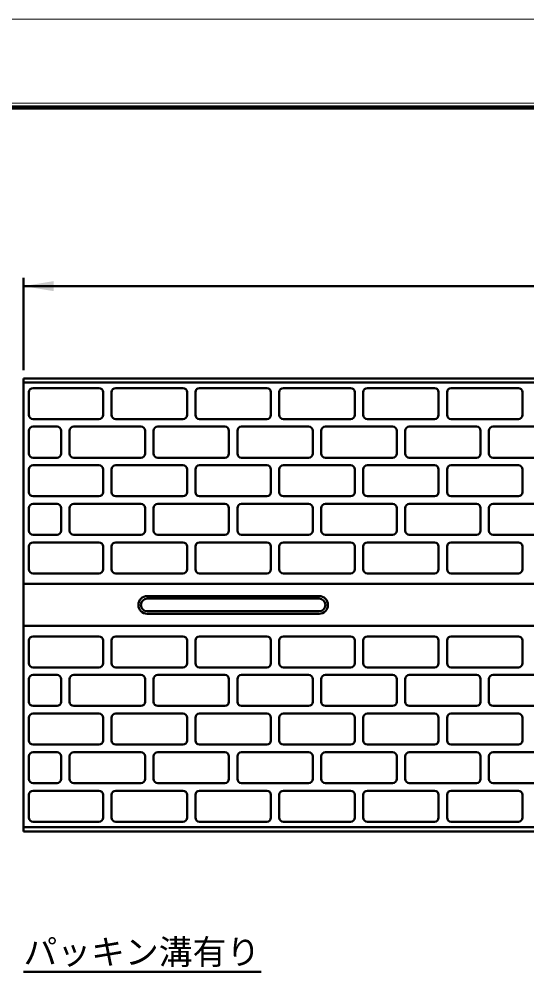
# Model space of a CAD drawing. Units: millimetres, scale not verified. Extents: x -2102 to 2102, y -1485 to 1485.
# Drawn here: x -196 to 409, y 336 to 1485 of the extents above; entities that cross this region are included whole.
import ezdxf
from ezdxf.enums import TextEntityAlignment as Align

# ---------------------------------------------------------------- set-up
doc = ezdxf.new("R2010")
doc.units = ezdxf.units.MM
doc.header["$LTSCALE"] = 5
doc.layers.add('0-0_V-nasSTD', color=7, linetype='Continuous', lineweight=35)
doc.layers.add('0-1_0', color=7, linetype='Continuous', lineweight=50)
doc.styles.add('ＭＳ ゴシック', font='')
doc.styles.get('ＭＳ ゴシック').set_extended_font_data('MS Gothic')

msp = doc.modelspace()

# ---------------------------------------------------------------- linework, layer by layer
at = {"layer": '0-0_V-nasSTD', "lineweight": 18}
for points in [[(-2102.5, -1485), (-2102.5, 1485), (2102.5, 1485), (2102.5, -1485)], [(-2002.5, -1385), (-2002.5, 1385), (2002.5, 1385), (2002.5, -1385)]]:
    msp.add_lwpolyline(points, close=True, dxfattribs=at)
at = {"layer": '0-0_V-nasSTD', "lineweight": 100}
msp.add_lwpolyline([(1997.5, -1380), (1997.5, 1380), (-1997.5, 1380)], dxfattribs=at)
at = {"layer": '0-0_V-nasSTD'}
msp.add_solid([(-190.948, 1166.857), (-154.948, 1160.857), (-154.948, 1172.857)], dxfattribs=at)
at = {"layer": '0-1_0'}
for p, q in [((-190.948, 1066.857), (-190.948, 1176.857)), ((-190.948, 1166.857), (1809.052, 1166.857)), ((-190.948, 1056.857), (-190.948, 516.857)), ((1809.052, 1056.857), (-190.948, 1056.857)), ((-190.948, 1051.857), (809.052, 1051.857)), ((-179.448, 1045.357), (-100.948, 1045.357)), ((-80.948, 1045.357), (-0.948, 1045.357)), ((19.052, 1045.357), (99.052, 1045.357)), ((119.052, 1045.357), (199.052, 1045.357)), ((219.052, 1045.357), (299.052, 1045.357)), ((319.052, 1045.357), (399.052, 1045.357)), ((-184.448, 1013.357), (-184.448, 1040.357)), ((-95.948, 1040.357), (-95.948, 1013.357)), ((-85.948, 1013.357), (-85.948, 1040.357)), ((4.052, 1040.357), (4.052, 1013.357)), ((14.052, 1013.357), (14.052, 1040.357)), ((104.052, 1040.357), (104.052, 1013.357)), ((114.052, 1013.357), (114.052, 1040.357)), ((204.052, 1040.357), (204.052, 1013.357)), ((214.052, 1013.357), (214.052, 1040.357)), ((304.052, 1040.357), (304.052, 1013.357)), ((314.052, 1013.357), (314.052, 1040.357)), ((404.052, 1040.357), (404.052, 1013.357)), ((-100.948, 1008.357), (-179.448, 1008.357)), ((-179.448, 999.357), (-150.948, 999.357)), ((-130.948, 999.357), (-50.948, 999.357)), ((-0.948, 1008.357), (-80.948, 1008.357)), ((-30.948, 999.357), (49.052, 999.357)), ((99.052, 1008.357), (19.052, 1008.357)), ((69.052, 999.357), (149.052, 999.357)), ((199.052, 1008.357), (119.052, 1008.357)), ((169.052, 999.357), (249.052, 999.357)), ((299.052, 1008.357), (219.052, 1008.357)), ((269.052, 999.357), (349.052, 999.357)), ((399.052, 1008.357), (319.052, 1008.357)), ((369.052, 999.357), (449.052, 999.357)), ((-184.448, 967.357), (-184.448, 994.357)), ((-145.948, 994.357), (-145.948, 967.357)), ((-135.948, 967.357), (-135.948, 994.357)), ((-45.948, 994.357), (-45.948, 967.357)), ((-35.948, 967.357), (-35.948, 994.357)), ((54.052, 994.357), (54.052, 967.357)), ((64.052, 967.357), (64.052, 994.357)), ((154.052, 994.357), (154.052, 967.357)), ((164.052, 967.357), (164.052, 994.357)), ((254.052, 994.357), (254.052, 967.357)), ((264.052, 967.357), (264.052, 994.357)), ((354.052, 994.357), (354.052, 967.357)), ((364.052, 967.357), (364.052, 994.357)), ((-150.948, 962.357), (-179.448, 962.357)), ((-179.448, 953.357), (-100.948, 953.357)), ((-50.948, 962.357), (-130.948, 962.357)), ((-80.948, 953.357), (-0.948, 953.357)), ((49.052, 962.357), (-30.948, 962.357)), ((19.052, 953.357), (99.052, 953.357)), ((149.052, 962.357), (69.052, 962.357)), ((119.052, 953.357), (199.052, 953.357)), ((249.052, 962.357), (169.052, 962.357)), ((219.052, 953.357), (299.052, 953.357)), ((349.052, 962.357), (269.052, 962.357)), ((319.052, 953.357), (399.052, 953.357)), ((449.052, 962.357), (369.052, 962.357)), ((-184.448, 921.357), (-184.448, 948.357)), ((-95.948, 948.357), (-95.948, 921.357)), ((-85.948, 921.357), (-85.948, 948.357)), ((4.052, 948.357), (4.052, 921.357)), ((14.052, 921.357), (14.052, 948.357)), ((104.052, 948.357), (104.052, 921.357)), ((114.052, 921.357), (114.052, 948.357)), ((204.052, 948.357), (204.052, 921.357)), ((214.052, 921.357), (214.052, 948.357)), ((304.052, 948.357), (304.052, 921.357)), ((314.052, 921.357), (314.052, 948.357)), ((404.052, 948.357), (404.052, 921.357)), ((-100.948, 916.357), (-179.448, 916.357)), ((-179.448, 907.357), (-150.948, 907.357)), ((-130.948, 907.357), (-50.948, 907.357)), ((-0.948, 916.357), (-80.948, 916.357)), ((-30.948, 907.357), (49.052, 907.357)), ((99.052, 916.357), (19.052, 916.357)), ((69.052, 907.357), (149.052, 907.357)), ((199.052, 916.357), (119.052, 916.357)), ((169.052, 907.357), (249.052, 907.357)), ((299.052, 916.357), (219.052, 916.357)), ((269.052, 907.357), (349.052, 907.357)), ((399.052, 916.357), (319.052, 916.357)), ((369.052, 907.357), (449.052, 907.357)), ((-184.448, 875.357), (-184.448, 902.357)), ((-145.948, 902.357), (-145.948, 875.357)), ((-135.948, 875.357), (-135.948, 902.357)), ((-45.948, 902.357), (-45.948, 875.357)), ((-35.948, 875.357), (-35.948, 902.357)), ((54.052, 902.357), (54.052, 875.357)), ((64.052, 875.357), (64.052, 902.357)), ((154.052, 902.357), (154.052, 875.357)), ((164.052, 875.357), (164.052, 902.357)), ((254.052, 902.357), (254.052, 875.357)), ((264.052, 875.357), (264.052, 902.357)), ((354.052, 902.357), (354.052, 875.357)), ((364.052, 875.357), (364.052, 902.357)), ((-150.948, 870.357), (-179.448, 870.357)), ((-50.948, 870.357), (-130.948, 870.357)), ((49.052, 870.357), (-30.948, 870.357)), ((149.052, 870.357), (69.052, 870.357)), ((249.052, 870.357), (169.052, 870.357)), ((349.052, 870.357), (269.052, 870.357)), ((449.052, 870.357), (369.052, 870.357)), ((-184.448, 856.357), (-184.448, 829.357)), ((-100.948, 861.357), (-179.448, 861.357)), ((-95.948, 829.357), (-95.948, 856.357)), ((-85.948, 856.357), (-85.948, 829.357)), ((-0.948, 861.357), (-80.948, 861.357)), ((4.052, 829.357), (4.052, 856.357)), ((14.052, 856.357), (14.052, 829.357)), ((99.052, 861.357), (19.052, 861.357)), ((104.052, 829.357), (104.052, 856.357)), ((114.052, 856.357), (114.052, 829.357)), ((199.052, 861.357), (119.052, 861.357)), ((204.052, 829.357), (204.052, 856.357)), ((214.052, 856.357), (214.052, 829.357)), ((299.052, 861.357), (219.052, 861.357)), ((304.052, 829.357), (304.052, 856.357)), ((314.052, 856.357), (314.052, 829.357)), ((399.052, 861.357), (319.052, 861.357)), ((404.052, 829.357), (404.052, 856.357)), ((-179.448, 824.357), (-100.948, 824.357)), ((-80.948, 824.357), (-0.948, 824.357)), ((19.052, 824.357), (99.052, 824.357)), ((119.052, 824.357), (199.052, 824.357)), ((219.052, 824.357), (299.052, 824.357)), ((319.052, 824.357), (399.052, 824.357)), ((-190.948, 811.857), (809.052, 811.857)), ((-43.448, 797.357), (161.552, 797.357)), ((-43.448, 794.357), (161.552, 794.357)), ((-43.448, 779.357), (161.552, 779.357)), ((-43.448, 776.357), (161.552, 776.357)), ((-190.948, 761.857), (809.052, 761.857)), ((-179.448, 749.357), (-100.948, 749.357)), ((-80.948, 749.357), (-0.948, 749.357)), ((19.052, 749.357), (99.052, 749.357)), ((119.052, 749.357), (199.052, 749.357)), ((219.052, 749.357), (299.052, 749.357)), ((319.052, 749.357), (399.052, 749.357)), ((-184.448, 717.357), (-184.448, 744.357)), ((-95.948, 744.357), (-95.948, 717.357)), ((-85.948, 717.357), (-85.948, 744.357)), ((4.052, 744.357), (4.052, 717.357)), ((14.052, 717.357), (14.052, 744.357)), ((104.052, 744.357), (104.052, 717.357)), ((114.052, 717.357), (114.052, 744.357)), ((204.052, 744.357), (204.052, 717.357)), ((214.052, 717.357), (214.052, 744.357)), ((304.052, 744.357), (304.052, 717.357)), ((314.052, 717.357), (314.052, 744.357)), ((404.052, 744.357), (404.052, 717.357)), ((-100.948, 712.357), (-179.448, 712.357)), ((-0.948, 712.357), (-80.948, 712.357)), ((99.052, 712.357), (19.052, 712.357)), ((199.052, 712.357), (119.052, 712.357)), ((299.052, 712.357), (219.052, 712.357)), ((399.052, 712.357), (319.052, 712.357)), ((-150.948, 703.357), (-179.448, 703.357)), ((-50.948, 703.357), (-130.948, 703.357)), ((49.052, 703.357), (-30.948, 703.357)), ((149.052, 703.357), (69.052, 703.357)), ((249.052, 703.357), (169.052, 703.357)), ((349.052, 703.357), (269.052, 703.357)), ((449.052, 703.357), (369.052, 703.357)), ((-184.448, 698.357), (-184.448, 671.357)), ((-145.948, 671.357), (-145.948, 698.357)), ((-135.948, 698.357), (-135.948, 671.357)), ((-45.948, 671.357), (-45.948, 698.357)), ((-35.948, 698.357), (-35.948, 671.357)), ((54.052, 671.357), (54.052, 698.357)), ((64.052, 698.357), (64.052, 671.357)), ((154.052, 671.357), (154.052, 698.357)), ((164.052, 698.357), (164.052, 671.357)), ((254.052, 671.357), (254.052, 698.357)), ((264.052, 698.357), (264.052, 671.357)), ((354.052, 671.357), (354.052, 698.357)), ((364.052, 698.357), (364.052, 671.357)), ((-179.448, 666.357), (-150.948, 666.357)), ((-130.948, 666.357), (-50.948, 666.357)), ((-30.948, 666.357), (49.052, 666.357)), ((69.052, 666.357), (149.052, 666.357)), ((169.052, 666.357), (249.052, 666.357)), ((269.052, 666.357), (349.052, 666.357)), ((369.052, 666.357), (449.052, 666.357)), ((-100.948, 657.357), (-179.448, 657.357)), ((-0.948, 657.357), (-80.948, 657.357)), ((99.052, 657.357), (19.052, 657.357)), ((199.052, 657.357), (119.052, 657.357)), ((299.052, 657.357), (219.052, 657.357)), ((399.052, 657.357), (319.052, 657.357)), ((-184.448, 652.357), (-184.448, 625.357)), ((-95.948, 625.357), (-95.948, 652.357)), ((-85.948, 652.357), (-85.948, 625.357)), ((4.052, 625.357), (4.052, 652.357)), ((14.052, 652.357), (14.052, 625.357)), ((104.052, 625.357), (104.052, 652.357)), ((114.052, 652.357), (114.052, 625.357)), ((204.052, 625.357), (204.052, 652.357)), ((214.052, 652.357), (214.052, 625.357)), ((304.052, 625.357), (304.052, 652.357)), ((314.052, 652.357), (314.052, 625.357)), ((404.052, 625.357), (404.052, 652.357)), ((-179.448, 620.357), (-100.948, 620.357)), ((-80.948, 620.357), (-0.948, 620.357)), ((19.052, 620.357), (99.052, 620.357)), ((119.052, 620.357), (199.052, 620.357)), ((219.052, 620.357), (299.052, 620.357)), ((319.052, 620.357), (399.052, 620.357)), ((-150.948, 611.357), (-179.448, 611.357)), ((-50.948, 611.357), (-130.948, 611.357)), ((49.052, 611.357), (-30.948, 611.357)), ((149.052, 611.357), (69.052, 611.357)), ((249.052, 611.357), (169.052, 611.357)), ((349.052, 611.357), (269.052, 611.357)), ((449.052, 611.357), (369.052, 611.357)), ((-184.448, 606.357), (-184.448, 579.357)), ((-145.948, 579.357), (-145.948, 606.357)), ((-135.948, 606.357), (-135.948, 579.357)), ((-45.948, 579.357), (-45.948, 606.357)), ((-35.948, 606.357), (-35.948, 579.357)), ((54.052, 579.357), (54.052, 606.357)), ((64.052, 606.357), (64.052, 579.357)), ((154.052, 579.357), (154.052, 606.357)), ((164.052, 606.357), (164.052, 579.357)), ((254.052, 579.357), (254.052, 606.357)), ((264.052, 606.357), (264.052, 579.357)), ((354.052, 579.357), (354.052, 606.357)), ((364.052, 606.357), (364.052, 579.357)), ((-179.448, 574.357), (-150.948, 574.357)), ((-130.948, 574.357), (-50.948, 574.357)), ((-30.948, 574.357), (49.052, 574.357)), ((69.052, 574.357), (149.052, 574.357)), ((169.052, 574.357), (249.052, 574.357)), ((269.052, 574.357), (349.052, 574.357)), ((369.052, 574.357), (449.052, 574.357)), ((-100.948, 565.357), (-179.448, 565.357)), ((-0.948, 565.357), (-80.948, 565.357)), ((99.052, 565.357), (19.052, 565.357)), ((199.052, 565.357), (119.052, 565.357)), ((299.052, 565.357), (219.052, 565.357)), ((399.052, 565.357), (319.052, 565.357)), ((-184.448, 560.357), (-184.448, 533.357)), ((-95.948, 533.357), (-95.948, 560.357)), ((-85.948, 560.357), (-85.948, 533.357)), ((4.052, 533.357), (4.052, 560.357)), ((14.052, 560.357), (14.052, 533.357)), ((104.052, 533.357), (104.052, 560.357)), ((114.052, 560.357), (114.052, 533.357)), ((204.052, 533.357), (204.052, 560.357)), ((214.052, 560.357), (214.052, 533.357)), ((304.052, 533.357), (304.052, 560.357)), ((314.052, 560.357), (314.052, 533.357)), ((404.052, 533.357), (404.052, 560.357)), ((-179.448, 528.357), (-100.948, 528.357)), ((-80.948, 528.357), (-0.948, 528.357)), ((19.052, 528.357), (99.052, 528.357)), ((119.052, 528.357), (199.052, 528.357)), ((219.052, 528.357), (299.052, 528.357)), ((319.052, 528.357), (399.052, 528.357)), ((-190.948, 521.857), (809.052, 521.857)), ((-190.948, 516.857), (1809.052, 516.857)), ((-190.948, 349.53), (92.259, 349.53))]:
    msp.add_line(p, q, dxfattribs=at)
for centre, radius, start, end in [((-179.448, 1040.357), 5, 90, 180), ((-100.948, 1040.357), 5, 0, 90), ((-80.948, 1040.357), 5, 90, 180), ((-0.948, 1040.357), 5, 0, 90), ((19.052, 1040.357), 5, 90, 180), ((99.052, 1040.357), 5, 0, 90), ((119.052, 1040.357), 5, 90, 180), ((199.052, 1040.357), 5, 0, 90), ((219.052, 1040.357), 5, 90, 180), ((299.052, 1040.357), 5, 0, 90), ((319.052, 1040.357), 5, 90, 180), ((399.052, 1040.357), 5, 0, 90), ((-179.448, 1013.357), 5, 180, 270), ((-100.948, 1013.357), 5, 270, 0), ((-80.948, 1013.357), 5, 180, 270), ((-0.948, 1013.357), 5, 270, 0), ((19.052, 1013.357), 5, 180, 270), ((99.052, 1013.357), 5, 270, 0), ((119.052, 1013.357), 5, 180, 270), ((199.052, 1013.357), 5, 270, 0), ((219.052, 1013.357), 5, 180, 270), ((299.052, 1013.357), 5, 270, 0), ((319.052, 1013.357), 5, 180, 270), ((399.052, 1013.357), 5, 270, 0), ((-179.448, 994.357), 5, 90, 180), ((-150.948, 994.357), 5, 0, 90), ((-130.948, 994.357), 5, 90, 180), ((-50.948, 994.357), 5, 0, 90), ((-30.948, 994.357), 5, 90, 180), ((49.052, 994.357), 5, 0, 90), ((69.052, 994.357), 5, 90, 180), ((149.052, 994.357), 5, 0, 90), ((169.052, 994.357), 5, 90, 180), ((249.052, 994.357), 5, 0, 90), ((269.052, 994.357), 5, 90, 180), ((349.052, 994.357), 5, 0, 90), ((369.052, 994.357), 5, 90, 180), ((-179.448, 967.357), 5, 180, 270), ((-150.948, 967.357), 5, 270, 0), ((-130.948, 967.357), 5, 180, 270), ((-50.948, 967.357), 5, 270, 0), ((-30.948, 967.357), 5, 180, 270), ((49.052, 967.357), 5, 270, 0), ((69.052, 967.357), 5, 180, 270), ((149.052, 967.357), 5, 270, 0), ((169.052, 967.357), 5, 180, 270), ((249.052, 967.357), 5, 270, 0), ((269.052, 967.357), 5, 180, 270), ((349.052, 967.357), 5, 270, 0), ((369.052, 967.357), 5, 180, 270), ((-179.448, 948.357), 5, 90, 180), ((-100.948, 948.357), 5, 0, 90), ((-80.948, 948.357), 5, 90, 180), ((-0.948, 948.357), 5, 0, 90), ((19.052, 948.357), 5, 90, 180), ((99.052, 948.357), 5, 0, 90), ((119.052, 948.357), 5, 90, 180), ((199.052, 948.357), 5, 0, 90), ((219.052, 948.357), 5, 90, 180), ((299.052, 948.357), 5, 0, 90), ((319.052, 948.357), 5, 90, 180), ((399.052, 948.357), 5, 0, 90), ((-179.448, 921.357), 5, 180, 270), ((-100.948, 921.357), 5, 270, 0), ((-80.948, 921.357), 5, 180, 270), ((-0.948, 921.357), 5, 270, 0), ((19.052, 921.357), 5, 180, 270), ((99.052, 921.357), 5, 270, 0), ((119.052, 921.357), 5, 180, 270), ((199.052, 921.357), 5, 270, 0), ((219.052, 921.357), 5, 180, 270), ((299.052, 921.357), 5, 270, 0), ((319.052, 921.357), 5, 180, 270), ((399.052, 921.357), 5, 270, 0), ((-179.448, 902.357), 5, 90, 180), ((-150.948, 902.357), 5, 0, 90), ((-130.948, 902.357), 5, 90, 180), ((-50.948, 902.357), 5, 0, 90), ((-30.948, 902.357), 5, 90, 180), ((49.052, 902.357), 5, 0, 90), ((69.052, 902.357), 5, 90, 180), ((149.052, 902.357), 5, 0, 90), ((169.052, 902.357), 5, 90, 180), ((249.052, 902.357), 5, 0, 90), ((269.052, 902.357), 5, 90, 180), ((349.052, 902.357), 5, 0, 90), ((369.052, 902.357), 5, 90, 180), ((-179.448, 875.357), 5, 180, 270), ((-150.948, 875.357), 5, 270, 0), ((-130.948, 875.357), 5, 180, 270), ((-50.948, 875.357), 5, 270, 0), ((-30.948, 875.357), 5, 180, 270), ((49.052, 875.357), 5, 270, 0), ((69.052, 875.357), 5, 180, 270), ((149.052, 875.357), 5, 270, 0), ((169.052, 875.357), 5, 180, 270), ((249.052, 875.357), 5, 270, 0), ((269.052, 875.357), 5, 180, 270), ((349.052, 875.357), 5, 270, 0), ((369.052, 875.357), 5, 180, 270), ((-179.448, 856.357), 5, 90, 180), ((-100.948, 856.357), 5, 0, 90), ((-80.948, 856.357), 5, 90, 180), ((-0.948, 856.357), 5, 0, 90), ((19.052, 856.357), 5, 90, 180), ((99.052, 856.357), 5, 0, 90), ((119.052, 856.357), 5, 90, 180), ((199.052, 856.357), 5, 0, 90), ((219.052, 856.357), 5, 90, 180), ((299.052, 856.357), 5, 0, 90), ((319.052, 856.357), 5, 90, 180), ((399.052, 856.357), 5, 0, 90), ((-179.448, 829.357), 5, 180, 270), ((-100.948, 829.357), 5, 270, 0), ((-80.948, 829.357), 5, 180, 270), ((-0.948, 829.357), 5, 270, 0), ((19.052, 829.357), 5, 180, 270), ((99.052, 829.357), 5, 270, 0), ((119.052, 829.357), 5, 180, 270), ((199.052, 829.357), 5, 270, 0), ((219.052, 829.357), 5, 180, 270), ((299.052, 829.357), 5, 270, 0), ((319.052, 829.357), 5, 180, 270), ((399.052, 829.357), 5, 270, 0), ((-43.448, 786.857), 10.5, 90, 270), ((-43.448, 786.857), 7.5, 90, 270), ((161.552, 786.857), 10.5, 270, 90), ((161.552, 786.857), 7.5, 270, 90), ((-179.448, 744.357), 5, 90, 180), ((-100.948, 744.357), 5, 0, 90), ((-80.948, 744.357), 5, 90, 180), ((-0.948, 744.357), 5, 0, 90), ((19.052, 744.357), 5, 90, 180), ((99.052, 744.357), 5, 0, 90), ((119.052, 744.357), 5, 90, 180), ((199.052, 744.357), 5, 0, 90), ((219.052, 744.357), 5, 90, 180), ((299.052, 744.357), 5, 0, 90), ((319.052, 744.357), 5, 90, 180), ((399.052, 744.357), 5, 0, 90), ((-179.448, 717.357), 5, 180, 270), ((-100.948, 717.357), 5, 270, 0), ((-80.948, 717.357), 5, 180, 270), ((-0.948, 717.357), 5, 270, 0), ((19.052, 717.357), 5, 180, 270), ((99.052, 717.357), 5, 270, 0), ((119.052, 717.357), 5, 180, 270), ((199.052, 717.357), 5, 270, 0), ((219.052, 717.357), 5, 180, 270), ((299.052, 717.357), 5, 270, 0), ((319.052, 717.357), 5, 180, 270), ((399.052, 717.357), 5, 270, 0), ((-179.448, 698.357), 5, 90, 180), ((-150.948, 698.357), 5, 0, 90), ((-130.948, 698.357), 5, 90, 180), ((-50.948, 698.357), 5, 0, 90), ((-30.948, 698.357), 5, 90, 180), ((49.052, 698.357), 5, 0, 90), ((69.052, 698.357), 5, 90, 180), ((149.052, 698.357), 5, 0, 90), ((169.052, 698.357), 5, 90, 180), ((249.052, 698.357), 5, 0, 90), ((269.052, 698.357), 5, 90, 180), ((349.052, 698.357), 5, 0, 90), ((369.052, 698.357), 5, 90, 180), ((-179.448, 671.357), 5, 180, 270), ((-150.948, 671.357), 5, 270, 0), ((-130.948, 671.357), 5, 180, 270), ((-50.948, 671.357), 5, 270, 0), ((-30.948, 671.357), 5, 180, 270), ((49.052, 671.357), 5, 270, 0), ((69.052, 671.357), 5, 180, 270), ((149.052, 671.357), 5, 270, 0), ((169.052, 671.357), 5, 180, 270), ((249.052, 671.357), 5, 270, 0), ((269.052, 671.357), 5, 180, 270), ((349.052, 671.357), 5, 270, 0), ((369.052, 671.357), 5, 180, 270), ((-179.448, 652.357), 5, 90, 180), ((-100.948, 652.357), 5, 0, 90), ((-80.948, 652.357), 5, 90, 180), ((-0.948, 652.357), 5, 0, 90), ((19.052, 652.357), 5, 90, 180), ((99.052, 652.357), 5, 0, 90), ((119.052, 652.357), 5, 90, 180), ((199.052, 652.357), 5, 0, 90), ((219.052, 652.357), 5, 90, 180), ((299.052, 652.357), 5, 0, 90), ((319.052, 652.357), 5, 90, 180), ((399.052, 652.357), 5, 0, 90), ((-179.448, 625.357), 5, 180, 270), ((-100.948, 625.357), 5, 270, 0), ((-80.948, 625.357), 5, 180, 270), ((-0.948, 625.357), 5, 270, 0), ((19.052, 625.357), 5, 180, 270), ((99.052, 625.357), 5, 270, 0), ((119.052, 625.357), 5, 180, 270), ((199.052, 625.357), 5, 270, 0), ((219.052, 625.357), 5, 180, 270), ((299.052, 625.357), 5, 270, 0), ((319.052, 625.357), 5, 180, 270), ((399.052, 625.357), 5, 270, 0), ((-179.448, 606.357), 5, 90, 180), ((-150.948, 606.357), 5, 0, 90), ((-130.948, 606.357), 5, 90, 180), ((-50.948, 606.357), 5, 0, 90), ((-30.948, 606.357), 5, 90, 180), ((49.052, 606.357), 5, 0, 90), ((69.052, 606.357), 5, 90, 180), ((149.052, 606.357), 5, 0, 90), ((169.052, 606.357), 5, 90, 180), ((249.052, 606.357), 5, 0, 90), ((269.052, 606.357), 5, 90, 180), ((349.052, 606.357), 5, 0, 90), ((369.052, 606.357), 5, 90, 180), ((-179.448, 579.357), 5, 180, 270), ((-150.948, 579.357), 5, 270, 0), ((-130.948, 579.357), 5, 180, 270), ((-50.948, 579.357), 5, 270, 0), ((-30.948, 579.357), 5, 180, 270), ((49.052, 579.357), 5, 270, 0), ((69.052, 579.357), 5, 180, 270), ((149.052, 579.357), 5, 270, 0), ((169.052, 579.357), 5, 180, 270), ((249.052, 579.357), 5, 270, 0), ((269.052, 579.357), 5, 180, 270), ((349.052, 579.357), 5, 270, 0), ((369.052, 579.357), 5, 180, 270), ((-179.448, 560.357), 5, 90, 180), ((-100.948, 560.357), 5, 0, 90), ((-80.948, 560.357), 5, 90, 180), ((-0.948, 560.357), 5, 0, 90), ((19.052, 560.357), 5, 90, 180), ((99.052, 560.357), 5, 0, 90), ((119.052, 560.357), 5, 90, 180), ((199.052, 560.357), 5, 0, 90), ((219.052, 560.357), 5, 90, 180), ((299.052, 560.357), 5, 0, 90), ((319.052, 560.357), 5, 90, 180), ((399.052, 560.357), 5, 0, 90), ((-179.448, 533.357), 5, 180, 270), ((-100.948, 533.357), 5, 270, 0), ((-80.948, 533.357), 5, 180, 270), ((-0.948, 533.357), 5, 270, 0), ((19.052, 533.357), 5, 180, 270), ((99.052, 533.357), 5, 270, 0), ((119.052, 533.357), 5, 180, 270), ((199.052, 533.357), 5, 270, 0), ((219.052, 533.357), 5, 180, 270), ((299.052, 533.357), 5, 270, 0), ((319.052, 533.357), 5, 180, 270), ((399.052, 533.357), 5, 270, 0)]:
    msp.add_arc(centre, radius, start, end, dxfattribs=at)

# ---------------------------------------------------------------- texts
at = {"layer": '0-0_V-nasSTD', "style": 'ＭＳ ゴシック'}
msp.add_text('パッキン溝有り', height=29.56, dxfattribs=at).set_placement((-190.948, 349.53), align=Align.BOTTOM_LEFT)

doc.saveas('drawing.dxf')
